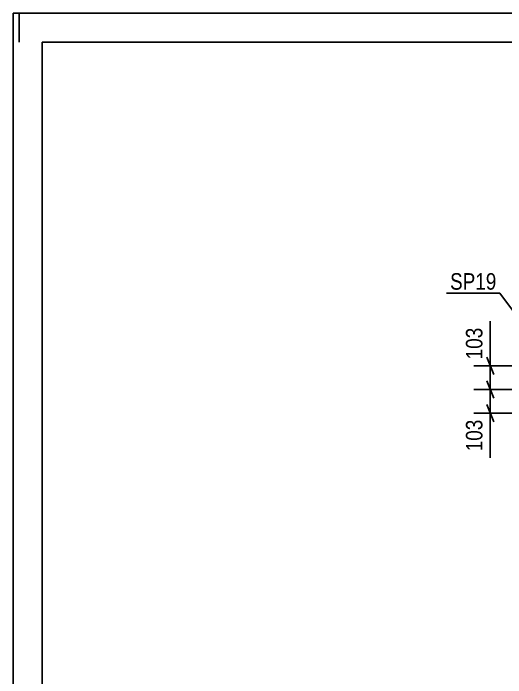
# Model space of a CAD drawing. Header units: millimetres. Extents: x -89 to 752, y -423 to 171.
# Drawn here: x -89.3 to -3.9, y 55.7 to 170.8 of the extents above; entities that cross this region are included whole.
import ezdxf

# ---------------------------------------------------------------- set-up
doc = ezdxf.new("R2010")
doc.units = ezdxf.units.MM
doc.styles.add('Arial Narrow', font='ARIALN.TTF', dxfattribs={"height": 0.2})

# ---------------------------------------------------------------- blocks, each defined once
blk = doc.blocks.new('Unknown-814409316-1133')
at = {"color": 5, "linetype": 'Continuous'}
for p, q in [((751.73, 170.84), (-89.27, 170.84)), ((-89.27, 170.84), (-89.27, -423.16)), ((-88.27, 165.84), (-88.27, 170.84)), ((746.73, 165.84), (-84.27, 165.84)), ((-84.27, 165.84), (-84.27, -418.16))]:
    blk.add_line(p, q, dxfattribs=at)
blk = doc.blocks.new('StraightDimension-814409316-3226 - 2380')
at = {"color": 7, "linetype": 'Continuous'}
for p, q in [((-7.21, 107.16), (-6.01, 104.16)), ((0.98, 105.66), (-9.46, 105.66)), ((-6.61, 101.56), (-6.61, 105.66)), ((-6.01, 100.06), (-7.21, 103.06)), ((0.98, 101.56), (-9.46, 101.56)), ((-6.61, 101.56), (-6.61, 93.82)), ((-6.61, 101.56), (-6.61, 93.82))]:
    blk.add_line(p, q, dxfattribs=at)
at = {"color": 0}
blk.add_wipeout([(-7.36, 101.03), (-11.56, 101.03), (-11.56, 94.35), (-7.36, 94.35)], dxfattribs=at)
at = {"color": 3, "style": 'Arial Narrow'}
blk.add_text('103', height=2.863, rotation=90.0002, dxfattribs=at).set_placement((-7.96, 94.95))
blk = doc.blocks.new('StraightDimension-814409316-3236 - 2380')
at = {"color": 7, "linetype": 'Continuous'}
for p, q in [((-6.61, 109.76), (-6.61, 117.49)), ((-6.61, 109.76), (-6.61, 117.49)), ((-7.21, 111.26), (-6.01, 108.26)), ((0.98, 109.76), (-9.46, 109.76)), ((-6.61, 105.66), (-6.61, 109.76)), ((-6.01, 104.16), (-7.21, 107.16)), ((0.98, 105.66), (-9.46, 105.66))]:
    blk.add_line(p, q, dxfattribs=at)
at = {"color": 0}
blk.add_wipeout([(-7.36, 116.97), (-11.56, 116.97), (-11.56, 110.28), (-7.36, 110.28)], dxfattribs=at)
at = {"color": 3, "style": 'Arial Narrow'}
blk.add_text('103', height=2.863, rotation=90.0002, dxfattribs=at).set_placement((-7.96, 110.88))
blk = doc.blocks.new('Mark-814409316-2566 - 2380')
at = {"color": 30, "linetype": 'Continuous'}
for p in [(-14.17, 122.35), (2.85, 111.8)]:
    blk.add_line(p, (-4.93, 122.35), dxfattribs=at)
at = {"color": 0}
blk.add_wipeout([(-5.53, 122.95), (-5.53, 125.95), (-13.57, 125.95), (-13.57, 122.95)], dxfattribs=at)
blk.add_wipeout([(-5.53, 122.95), (-5.53, 125.95), (-13.57, 125.95), (-13.57, 122.95)], dxfattribs=at)
at = {"color": 3, "style": 'Arial Narrow'}
blk.add_text('SP19', height=2.863, dxfattribs=at).set_placement((-13.57, 122.95))

msp = doc.modelspace()

# ---------------------------------------------------------------- block references
msp.add_blockref('Unknown-814409316-1133', (0, 0))

# ---------------------------------------------------------------- next in the draw order: block references
msp.add_blockref('StraightDimension-814409316-3226 - 2380', (0, 0))

# ---------------------------------------------------------------- next in the draw order: block references
msp.add_blockref('StraightDimension-814409316-3236 - 2380', (0, 0))

# ---------------------------------------------------------------- next in the draw order: block references
msp.add_blockref('Mark-814409316-2566 - 2380', (0, 0))

doc.saveas('drawing.dxf')
